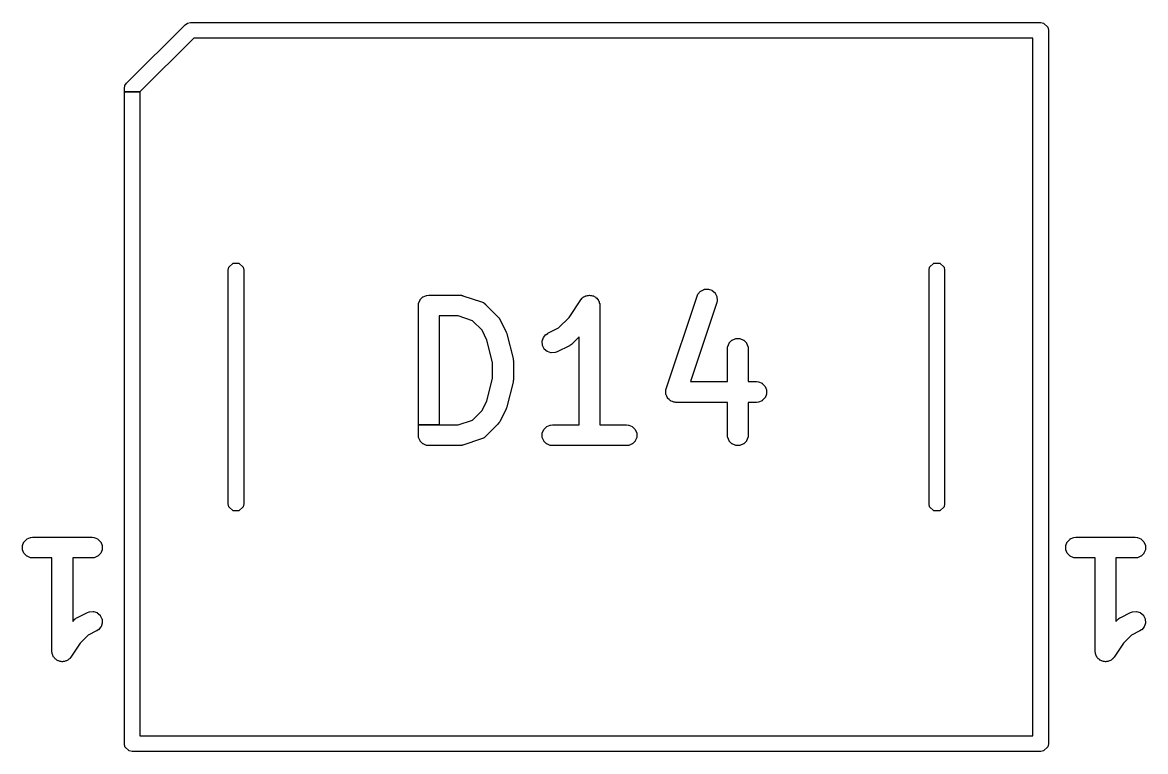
# Model space of a CAD drawing. Header units: millimetres. Extents: x 73 to 173, y -160 to -92.
# Drawn here: x 88.58 to 97.23, y -99.74 to -94.12 of the extents above; entities that cross this region are included whole.
import ezdxf

# ---------------------------------------------------------------- set-up
doc = ezdxf.new("R2010")
doc.units = ezdxf.units.MM
doc.layers.add('F.Silkscreen', color=41, linetype='CONTINUOUS', true_color=0xf2eda1)

msp = doc.modelspace()

# ---------------------------------------------------------------- linework, layer by layer
at = {"layer": 'F.Silkscreen', "linetype": 'CONTINUOUS'}
for p, q in [((89.378574, -94.589574), (89.828574, -94.139574)), ((89.828574, -94.139574), (89.848039, -94.126567)), ((89.848039, -94.126567), (89.871, -94.122)), ((89.871, -94.122), (96.421, -94.122)), ((96.421, -94.122), (96.443961, -94.126567)), ((96.443961, -94.126567), (96.476433, -94.159039)), ((96.476433, -94.159039), (96.481, -94.182)), ((96.481, -94.182), (96.481, -99.682)), ((89.895852, -94.242), (89.481, -94.656852)), ((96.361, -94.242), (89.895852, -94.242)), ((96.361, -99.622), (96.361, -94.242)), ((89.361, -94.632), (89.365567, -94.609039)), ((89.361, -94.656852), (89.361, -94.632)), ((89.361, -99.682), (89.361, -94.656852)), ((89.361, -94.656852), (89.481, -94.656852)), ((89.481, -94.656852), (89.361, -94.656852)), ((89.365567, -94.609039), (89.378574, -94.589574)), ((89.481, -94.656852), (89.481, -99.622)), ((90.161, -96.032), (90.165567, -96.009039)), ((90.161, -97.832), (90.161, -96.032)), ((90.165567, -96.009039), (90.198039, -95.976567)), ((90.198039, -95.976567), (90.243961, -95.976567)), ((90.243961, -95.976567), (90.276433, -96.009039)), ((90.276433, -96.009039), (90.281, -96.032)), ((90.281, -96.032), (90.281, -97.832)), ((95.561, -96.032), (95.565567, -96.009039)), ((95.561, -97.832), (95.561, -96.032)), ((95.565567, -96.009039), (95.598039, -95.976567)), ((95.598039, -95.976567), (95.643961, -95.976567)), ((95.643961, -95.976567), (95.676433, -96.009039)), ((95.676433, -96.009039), (95.681, -96.032)), ((95.681, -96.032), (95.681, -97.832)), ((93.773854, -96.230618), (93.779848, -96.217193)), ((93.779848, -96.217193), (93.780637, -96.215955)), ((93.780637, -96.215955), (93.799811, -96.193848)), ((93.799811, -96.193848), (93.801352, -96.192652)), ((93.801352, -96.192652), (93.827525, -96.179565)), ((93.827525, -96.179565), (93.829406, -96.17905)), ((93.829406, -96.17905), (93.858596, -96.176975)), ((93.858596, -96.176975), (93.860532, -96.177219)), ((93.860532, -96.177219), (93.888294, -96.186473)), ((93.888294, -96.186473), (93.889989, -96.187439)), ((93.889989, -96.187439), (93.912097, -96.206613)), ((93.912097, -96.206613), (93.913293, -96.208154)), ((93.913293, -96.208154), (93.926379, -96.234328)), ((91.626714, -96.303992), (91.626738, -96.303502)), ((91.626714, -97.223992), (91.626714, -96.303992)), ((91.626738, -96.303502), (91.628179, -96.28887)), ((91.628179, -96.28887), (91.628536, -96.287447)), ((91.628536, -96.287447), (91.639735, -96.260411)), ((91.639735, -96.260411), (91.640818, -96.258788)), ((91.640818, -96.258788), (91.66151, -96.238096)), ((91.66151, -96.238096), (91.663133, -96.237013)), ((91.663133, -96.237013), (91.690169, -96.225814)), ((91.690169, -96.225814), (91.691592, -96.225457)), ((91.691592, -96.225457), (91.706224, -96.224016)), ((91.706224, -96.224016), (91.706714, -96.223992)), ((91.706714, -96.223992), (91.944809, -96.223992)), ((91.944809, -96.223992), (91.945299, -96.224016)), ((91.945299, -96.224016), (91.952285, -96.224703)), ((91.952285, -96.224703), (91.953835, -96.224594)), ((91.953835, -96.224594), (91.955297, -96.224705)), ((91.955297, -96.224705), (91.957589, -96.225225)), ((91.957589, -96.225225), (91.959932, -96.225457)), ((91.959932, -96.225457), (91.961354, -96.225813)), ((91.961354, -96.225813), (91.962798, -96.22641)), ((91.962798, -96.22641), (91.969635, -96.227966)), ((91.969635, -96.227966), (91.970107, -96.228098)), ((91.970107, -96.228098), (92.112964, -96.275717)), ((92.112964, -96.275717), (92.113421, -96.275894)), ((92.113421, -96.275894), (92.126846, -96.281888)), ((92.126846, -96.281888), (92.128084, -96.282677)), ((92.128084, -96.282677), (92.129505, -96.28391)), ((92.129505, -96.28391), (92.131248, -96.284632)), ((92.131248, -96.284632), (92.132506, -96.285386)), ((92.132506, -96.285386), (92.143871, -96.294713)), ((92.143871, -96.294713), (92.144235, -96.295042)), ((92.144235, -96.295042), (92.239473, -96.39028)), ((92.787401, -96.395881), (92.878245, -96.259615)), ((92.878245, -96.259615), (92.878483, -96.259288)), ((92.878483, -96.259288), (92.878517, -96.259245)), ((92.878517, -96.259245), (92.878564, -96.259282)), ((92.878564, -96.259282), (92.878666, -96.259132)), ((92.878632, -96.259104), (92.887853, -96.247846)), ((92.878666, -96.259132), (92.878632, -96.259104)), ((92.887853, -96.247846), (92.888938, -96.24686)), ((92.888938, -96.24686), (92.894701, -96.242999)), ((92.894701, -96.242999), (92.899606, -96.238096)), ((92.899606, -96.238096), (92.901227, -96.237013)), ((92.901227, -96.237013), (92.907556, -96.23439)), ((92.907556, -96.23439), (92.913254, -96.230576)), ((92.913254, -96.230576), (92.915055, -96.229828)), ((92.915055, -96.229828), (92.921853, -96.228467)), ((92.921853, -96.228467), (92.928264, -96.225813)), ((92.928264, -96.225813), (92.930177, -96.225433)), ((92.930177, -96.225433), (92.937029, -96.225433)), ((92.937029, -96.225433), (92.943749, -96.224089)), ((92.943749, -96.224089), (92.9457, -96.224087)), ((92.9457, -96.224087), (92.952504, -96.225433)), ((92.952504, -96.225433), (92.959441, -96.225433)), ((92.959441, -96.225433), (92.961355, -96.225814)), ((92.961355, -96.225814), (92.967684, -96.228436)), ((92.967684, -96.228436), (92.974408, -96.229766)), ((92.974408, -96.229766), (92.976211, -96.230511)), ((92.976211, -96.230511), (92.981981, -96.234357)), ((92.981981, -96.234357), (92.988391, -96.237013)), ((92.988391, -96.237013), (92.990013, -96.238096)), ((92.990013, -96.238096), (92.994858, -96.242941)), ((92.994858, -96.242941), (93.000561, -96.246743)), ((93.000561, -96.246743), (93.001942, -96.248121)), ((93.001942, -96.248121), (93.005801, -96.253884)), ((93.005801, -96.253884), (93.010705, -96.258788)), ((93.010705, -96.258788), (93.011788, -96.260411)), ((93.011788, -96.260411), (93.014409, -96.26674)), ((93.014409, -96.26674), (93.018224, -96.272436)), ((93.018224, -96.272436), (93.018973, -96.274238)), ((93.018973, -96.274238), (93.020333, -96.28104)), ((93.020333, -96.28104), (93.022987, -96.287447)), ((93.022987, -96.287447), (93.023344, -96.28887)), ((93.023344, -96.28887), (93.024769, -96.303346)), ((93.024699, -96.303352), (93.024698, -96.303385)), ((93.024698, -96.303385), (93.024771, -96.303377)), ((93.024769, -96.303346), (93.024699, -96.303352)), ((93.024771, -96.303377), (93.024777, -96.30343)), ((93.024777, -96.30343), (93.024809, -96.303992)), ((93.024809, -96.303992), (93.024809, -97.223992)), ((93.535582, -96.94536), (93.773677, -96.231075)), ((93.925465, -96.281672), (93.72247, -96.890658)), ((93.773677, -96.231075), (93.773854, -96.230618)), ((93.925598, -96.2812), (93.925465, -96.281672)), ((93.928858, -96.266863), (93.925598, -96.2812)), ((93.926379, -96.234328), (93.926894, -96.236209)), ((93.926894, -96.236209), (93.928969, -96.265399)), ((93.928969, -96.265399), (93.928858, -96.266863)), ((91.931829, -96.383992), (91.786714, -96.383992)), ((91.786714, -96.383992), (91.786714, -97.223992)), ((92.044449, -96.421532), (91.931829, -96.383992)), ((92.239473, -96.39028), (92.239802, -96.390644)), ((92.239802, -96.390644), (92.244254, -96.396068)), ((92.117156, -96.494239), (92.044449, -96.421532)), ((92.244254, -96.396068), (92.245431, -96.397089)), ((92.245431, -96.397089), (92.246385, -96.398201)), ((92.246385, -96.398201), (92.247636, -96.400188)), ((92.247636, -96.400188), (92.24913, -96.402009)), ((92.24913, -96.402009), (92.249885, -96.403269)), ((92.249885, -96.403269), (92.250481, -96.404709)), ((92.250481, -96.404709), (92.254217, -96.410644)), ((92.254217, -96.410644), (92.254458, -96.411072)), ((92.254458, -96.411072), (92.302077, -96.50631)), ((92.623318, -96.518152), (92.706942, -96.47634)), ((92.706942, -96.47634), (92.787401, -96.395881)), ((92.155039, -96.570005), (92.117156, -96.494239)), ((92.302077, -96.50631), (92.302275, -96.506759)), ((92.302275, -96.506759), (92.302499, -96.507345)), ((92.302499, -96.507345), (92.303046, -96.508369)), ((92.303046, -96.508369), (92.305215, -96.514441)), ((92.305215, -96.514441), (92.30753, -96.52049)), ((92.30753, -96.52049), (92.307781, -96.521623)), ((92.307781, -96.521623), (92.307992, -96.522214)), ((92.307992, -96.522214), (92.308135, -96.522684)), ((92.308135, -96.522684), (92.355754, -96.71316)), ((92.579941, -96.578744), (92.589195, -96.550983)), ((92.589195, -96.550983), (92.590161, -96.549288)), ((92.590161, -96.549288), (92.609334, -96.52718)), ((92.609334, -96.52718), (92.610448, -96.526224)), ((92.610448, -96.526224), (92.622891, -96.518392)), ((92.622891, -96.518392), (92.623318, -96.518152)), ((92.864809, -96.544749), (92.810902, -96.598656)), ((92.864809, -97.223992), (92.864809, -96.544749)), ((94.044085, -96.570346), (94.071121, -96.559147)), ((94.071121, -96.559147), (94.073034, -96.558766)), ((94.073034, -96.558766), (94.102298, -96.558766)), ((94.102298, -96.558766), (94.104211, -96.559147)), ((94.104211, -96.559147), (94.131247, -96.570346)), ((92.198142, -96.742414), (92.155039, -96.570005)), ((92.579697, -96.580679), (92.579941, -96.578744)), ((92.581771, -96.609869), (92.579697, -96.580679)), ((92.582286, -96.611751), (92.581771, -96.609869)), ((92.595373, -96.637926), (92.582286, -96.611751)), ((92.596569, -96.639467), (92.595373, -96.637926)), ((92.618677, -96.65864), (92.596569, -96.639467)), ((92.79011, -96.613641), (92.694872, -96.66126)), ((92.790538, -96.6134), (92.79011, -96.613641)), ((92.796474, -96.609662), (92.790538, -96.6134)), ((92.797914, -96.609067), (92.796474, -96.609662)), ((92.799175, -96.60831), (92.797914, -96.609067)), ((92.800984, -96.606823), (92.799175, -96.60831)), ((92.802978, -96.60557), (92.800984, -96.606823)), ((92.804096, -96.604611), (92.802978, -96.60557)), ((92.805116, -96.603433), (92.804096, -96.604611)), ((92.810538, -96.598985), (92.805116, -96.603433)), ((92.810902, -96.598656), (92.810538, -96.598985)), ((94.007666, -96.637325), (94.00769, -96.636835)), ((94.007666, -96.890658), (94.007666, -96.637325)), ((94.00769, -96.636835), (94.009131, -96.622203)), ((94.009131, -96.622203), (94.009488, -96.62078)), ((94.009488, -96.62078), (94.020687, -96.593744)), ((94.020687, -96.593744), (94.02177, -96.592121)), ((94.02177, -96.592121), (94.042462, -96.571429)), ((94.042462, -96.571429), (94.044085, -96.570346)), ((94.131247, -96.570346), (94.13287, -96.571429)), ((94.13287, -96.571429), (94.153562, -96.592121)), ((94.153562, -96.592121), (94.154645, -96.593744)), ((94.154645, -96.593744), (94.165844, -96.62078)), ((94.165844, -96.62078), (94.166201, -96.622203)), ((94.166201, -96.622203), (94.167642, -96.636835)), ((94.167642, -96.636835), (94.167666, -96.637325)), ((94.167666, -96.637325), (94.167666, -96.890658)), ((92.355754, -96.71316), (92.355849, -96.713642)), ((92.355849, -96.713642), (92.356133, -96.715565)), ((92.356133, -96.715565), (92.356321, -96.716019)), ((92.356321, -96.716019), (92.356677, -96.717442)), ((92.356677, -96.717442), (92.357207, -96.722833)), ((92.357207, -96.722833), (92.357999, -96.728185)), ((92.357998, -96.729655), (92.357926, -96.730132)), ((92.357926, -96.730132), (92.358118, -96.732072)), ((92.357999, -96.728185), (92.357998, -96.729655)), ((92.358118, -96.732072), (92.358142, -96.732563)), ((92.358142, -96.732563), (92.358142, -96.87542)), ((92.620372, -96.659606), (92.618677, -96.65864)), ((92.648133, -96.66886), (92.620372, -96.659606)), ((92.650068, -96.669104), (92.648133, -96.66886)), ((92.679258, -96.66703), (92.650068, -96.669104)), ((92.680691, -96.666713), (92.679258, -96.66703)), ((92.694423, -96.661458), (92.680691, -96.666713)), ((92.694872, -96.66126), (92.694423, -96.661458)), ((92.198142, -96.865568), (92.198142, -96.742414)), ((92.155039, -97.037976), (92.198142, -96.865568)), ((92.355754, -96.894823), (92.308135, -97.085299)), ((92.355849, -96.894341), (92.355754, -96.894823)), ((92.356133, -96.892416), (92.355849, -96.894341)), ((92.35632, -96.891966), (92.356133, -96.892416)), ((92.356677, -96.890541), (92.35632, -96.891966)), ((92.357207, -96.885148), (92.356677, -96.890541)), ((92.357999, -96.879798), (92.357207, -96.885148)), ((92.358118, -96.875911), (92.357926, -96.87785)), ((92.357926, -96.87785), (92.357998, -96.878329)), ((92.357998, -96.878329), (92.357999, -96.879798)), ((92.358142, -96.87542), (92.358118, -96.875911)), ((93.72247, -96.890658), (94.007666, -96.890658)), ((94.167666, -96.890658), (94.230523, -96.890658)), ((94.230523, -96.890658), (94.231013, -96.890682)), ((94.231013, -96.890682), (94.245645, -96.892123)), ((94.245645, -96.892123), (94.247068, -96.89248)), ((94.247068, -96.89248), (94.274104, -96.903679)), ((94.274104, -96.903679), (94.275727, -96.904762)), ((94.275727, -96.904762), (94.296419, -96.925454)), ((93.532078, -96.961633), (93.532189, -96.960169)), ((93.532917, -96.973435), (93.532078, -96.961633)), ((93.532189, -96.960169), (93.532917, -96.956967)), ((93.532917, -96.956026), (93.533297, -96.954114)), ((93.532917, -96.956967), (93.532917, -96.956026)), ((93.532917, -96.98529), (93.532917, -96.973435)), ((93.533298, -96.987204), (93.532917, -96.98529)), ((93.533297, -96.954114), (93.533894, -96.95267)), ((93.534019, -96.988945), (93.533298, -96.987204)), ((93.533894, -96.95267), (93.53545, -96.945832)), ((93.534153, -96.990823), (93.534019, -96.988945)), ((93.534668, -96.992704), (93.534153, -96.990823)), ((93.539962, -97.003294), (93.534668, -96.992704)), ((93.53545, -96.945832), (93.535582, -96.94536)), ((94.296419, -96.925454), (94.297502, -96.927077)), ((94.297502, -96.927077), (94.308701, -96.954113)), ((94.308701, -96.987203), (94.297502, -97.014239)), ((94.308701, -96.954113), (94.309082, -96.956026)), ((94.309082, -96.98529), (94.308701, -96.987203)), ((94.309082, -96.956026), (94.309082, -96.98529)), ((92.117156, -97.113743), (92.155039, -97.037976)), ((92.30753, -97.087494), (92.305216, -97.093538)), ((92.30778, -97.086361), (92.30753, -97.087494)), ((92.307992, -97.08577), (92.30778, -97.086361)), ((92.308135, -97.085299), (92.307992, -97.08577)), ((93.544497, -97.01424), (93.539962, -97.003294)), ((93.54558, -97.015862), (93.544497, -97.01424)), ((93.546913, -97.017195), (93.54558, -97.015862)), ((93.547754, -97.018877), (93.546913, -97.017195)), ((93.54895, -97.020418), (93.547754, -97.018877)), ((93.557888, -97.02817), (93.54895, -97.020418)), ((93.566272, -97.036554), (93.557888, -97.02817)), ((93.567895, -97.037638), (93.566272, -97.036554)), ((93.569634, -97.038358), (93.567895, -97.037638)), ((93.571057, -97.039592), (93.569634, -97.038358)), ((93.572752, -97.040558), (93.571057, -97.039592)), ((93.583987, -97.044303), (93.572752, -97.040558)), ((93.594931, -97.048836), (93.583987, -97.044303)), ((93.596355, -97.049193), (93.594931, -97.048836)), ((93.599619, -97.049513), (93.596355, -97.049193)), ((93.600513, -97.049812), (93.599619, -97.049513)), ((93.602452, -97.050056), (93.600513, -97.049812)), ((93.604, -97.049945), (93.602452, -97.050056)), ((93.610986, -97.050634), (93.604, -97.049945)), ((93.611476, -97.050658), (93.610986, -97.050634)), ((94.007666, -97.050658), (93.611476, -97.050658)), ((94.007666, -97.303992), (94.007666, -97.050658)), ((94.230523, -97.050658), (94.167666, -97.050658)), ((94.167666, -97.050658), (94.167666, -97.303992)), ((94.231013, -97.050634), (94.230523, -97.050658)), ((94.245645, -97.049193), (94.231013, -97.050634)), ((94.247068, -97.048836), (94.245645, -97.049193)), ((94.274104, -97.037637), (94.247068, -97.048836)), ((94.275727, -97.036554), (94.274104, -97.037637)), ((94.296419, -97.015862), (94.275727, -97.036554)), ((94.297502, -97.014239), (94.296419, -97.015862)), ((92.044448, -97.186451), (92.117156, -97.113743)), ((92.302077, -97.101673), (92.254458, -97.196911)), ((92.302275, -97.101222), (92.302077, -97.101673)), ((92.302498, -97.100637), (92.302275, -97.101222)), ((92.303046, -97.099614), (92.302498, -97.100637)), ((92.305216, -97.093538), (92.303046, -97.099614)), ((91.626714, -97.303992), (91.626714, -97.223992)), ((91.626714, -97.223992), (91.786714, -97.223992)), ((91.786714, -97.223992), (91.626714, -97.223992)), ((91.786714, -97.223992), (91.931829, -97.223992)), ((91.931829, -97.223992), (92.044448, -97.186451)), ((92.239474, -97.217702), (92.144235, -97.312942)), ((92.239803, -97.217338), (92.239474, -97.217702)), ((92.24425, -97.211917), (92.239803, -97.217338)), ((92.245428, -97.210897), (92.24425, -97.211917)), ((92.246386, -97.20978), (92.245428, -97.210897)), ((92.247637, -97.207789), (92.246386, -97.20978)), ((92.249129, -97.205974), (92.247637, -97.207789)), ((92.249885, -97.204712), (92.249129, -97.205974)), ((92.250478, -97.203276), (92.249885, -97.204712)), ((92.254217, -97.197339), (92.250478, -97.203276)), ((92.254458, -97.196911), (92.254217, -97.197339)), ((92.580917, -97.287447), (92.592116, -97.260411)), ((92.592116, -97.260411), (92.593199, -97.258788)), ((92.593199, -97.258788), (92.613891, -97.238096)), ((92.613891, -97.238096), (92.615514, -97.237013)), ((92.615514, -97.237013), (92.64255, -97.225814)), ((92.64255, -97.225814), (92.643973, -97.225457)), ((92.643973, -97.225457), (92.658605, -97.224016)), ((92.658605, -97.224016), (92.659095, -97.223992)), ((92.659095, -97.223992), (92.864809, -97.223992)), ((93.024809, -97.223992), (93.230523, -97.223992)), ((93.230523, -97.223992), (93.231013, -97.224016)), ((93.231013, -97.224016), (93.245645, -97.225457)), ((93.245645, -97.225457), (93.247068, -97.225814)), ((93.247068, -97.225814), (93.274104, -97.237013)), ((93.274104, -97.237013), (93.275727, -97.238096)), ((93.275727, -97.238096), (93.296419, -97.258788)), ((93.296419, -97.258788), (93.297502, -97.260411)), ((93.297502, -97.260411), (93.308701, -97.287447)), ((91.626738, -97.304482), (91.626714, -97.303992)), ((91.628179, -97.319114), (91.626738, -97.304482)), ((91.628536, -97.320537), (91.628179, -97.319114)), ((91.639735, -97.347573), (91.628536, -97.320537)), ((92.112964, -97.332267), (91.970107, -97.379886)), ((92.113421, -97.33209), (92.112964, -97.332267)), ((92.126846, -97.326096), (92.113421, -97.33209)), ((92.128085, -97.325306), (92.126846, -97.326096)), ((92.129505, -97.324073), (92.128085, -97.325306)), ((92.131246, -97.323353), (92.129505, -97.324073)), ((92.132506, -97.322598), (92.131246, -97.323353)), ((92.143871, -97.313271), (92.132506, -97.322598)), ((92.144235, -97.312942), (92.143871, -97.313271)), ((92.580536, -97.28936), (92.580917, -97.287447)), ((92.580536, -97.318624), (92.580536, -97.28936)), ((92.580917, -97.320537), (92.580536, -97.318624)), ((92.592116, -97.347573), (92.580917, -97.320537)), ((93.308701, -97.320537), (93.297502, -97.347573)), ((93.308701, -97.287447), (93.309082, -97.28936)), ((93.309082, -97.318624), (93.308701, -97.320537)), ((93.309082, -97.28936), (93.309082, -97.318624)), ((94.00769, -97.304482), (94.007666, -97.303992)), ((94.009131, -97.319114), (94.00769, -97.304482)), ((94.009488, -97.320537), (94.009131, -97.319114)), ((94.020687, -97.347573), (94.009488, -97.320537)), ((94.165844, -97.320537), (94.154645, -97.347573)), ((94.166201, -97.319114), (94.165844, -97.320537)), ((94.167642, -97.304482), (94.166201, -97.319114)), ((94.167666, -97.303992), (94.167642, -97.304482)), ((91.640818, -97.349196), (91.639735, -97.347573)), ((91.66151, -97.369888), (91.640818, -97.349196)), ((91.663133, -97.370971), (91.66151, -97.369888)), ((91.690169, -97.38217), (91.663133, -97.370971)), ((91.691592, -97.382527), (91.690169, -97.38217)), ((91.706224, -97.383968), (91.691592, -97.382527)), ((91.706714, -97.383992), (91.706224, -97.383968)), ((91.944809, -97.383992), (91.706714, -97.383992)), ((91.9453, -97.383968), (91.944809, -97.383992)), ((91.952284, -97.383279), (91.9453, -97.383968)), ((91.953833, -97.38339), (91.952284, -97.383279)), ((91.955298, -97.383278), (91.953833, -97.38339)), ((91.957585, -97.382757), (91.955298, -97.383278)), ((91.95993, -97.382527), (91.957585, -97.382757)), ((91.961356, -97.38217), (91.95993, -97.382527)), ((91.962794, -97.381573), (91.961356, -97.38217)), ((91.969634, -97.380019), (91.962794, -97.381573)), ((91.970107, -97.379886), (91.969634, -97.380019)), ((92.593199, -97.349196), (92.592116, -97.347573)), ((92.613891, -97.369888), (92.593199, -97.349196)), ((92.615514, -97.370971), (92.613891, -97.369888)), ((92.64255, -97.38217), (92.615514, -97.370971)), ((92.643973, -97.382527), (92.64255, -97.38217)), ((92.658605, -97.383968), (92.643973, -97.382527)), ((92.659095, -97.383992), (92.658605, -97.383968)), ((93.230523, -97.383992), (92.659095, -97.383992)), ((93.231013, -97.383968), (93.230523, -97.383992)), ((93.245645, -97.382527), (93.231013, -97.383968)), ((93.247068, -97.38217), (93.245645, -97.382527)), ((93.274104, -97.370971), (93.247068, -97.38217)), ((93.275727, -97.369888), (93.274104, -97.370971)), ((93.296419, -97.349196), (93.275727, -97.369888)), ((93.297502, -97.347573), (93.296419, -97.349196)), ((94.02177, -97.349196), (94.020687, -97.347573)), ((94.042462, -97.369888), (94.02177, -97.349196)), ((94.044085, -97.370971), (94.042462, -97.369888)), ((94.071121, -97.38217), (94.044085, -97.370971)), ((94.073034, -97.382551), (94.071121, -97.38217)), ((94.102298, -97.382551), (94.073034, -97.382551)), ((94.104211, -97.38217), (94.102298, -97.382551)), ((94.131247, -97.370971), (94.104211, -97.38217)), ((94.13287, -97.369888), (94.131247, -97.370971)), ((94.153562, -97.349196), (94.13287, -97.369888)), ((94.154645, -97.347573), (94.153562, -97.349196)), ((90.165567, -97.854961), (90.161, -97.832)), ((90.198039, -97.887433), (90.165567, -97.854961)), ((90.276433, -97.854961), (90.243961, -97.887433)), ((90.281, -97.832), (90.276433, -97.854961)), ((95.565567, -97.854961), (95.561, -97.832)), ((95.598039, -97.887433), (95.565567, -97.854961)), ((95.676433, -97.854961), (95.643961, -97.887433)), ((95.681, -97.832), (95.676433, -97.854961)), ((90.243961, -97.887433), (90.198039, -97.887433)), ((95.643961, -97.887433), (95.598039, -97.887433)), ((88.57625, -98.153159), (88.587449, -98.126123)), ((88.587449, -98.126123), (88.588532, -98.1245)), ((88.588532, -98.1245), (88.609224, -98.103808)), ((88.609224, -98.103808), (88.610847, -98.102725)), ((88.610847, -98.102725), (88.637883, -98.091526)), ((88.637883, -98.091526), (88.639306, -98.091169)), ((88.639306, -98.091169), (88.653938, -98.089728)), ((88.653938, -98.089728), (88.654428, -98.089704)), ((88.654428, -98.089704), (89.111571, -98.089704)), ((89.111571, -98.089704), (89.112061, -98.089728)), ((89.112061, -98.089728), (89.126693, -98.091169)), ((89.126693, -98.091169), (89.128116, -98.091526)), ((89.128116, -98.091526), (89.155152, -98.102725)), ((89.155152, -98.102725), (89.156775, -98.103808)), ((89.156775, -98.103808), (89.177467, -98.1245)), ((89.177467, -98.1245), (89.17855, -98.126123)), ((89.17855, -98.126123), (89.189749, -98.153159)), ((96.61425, -98.153159), (96.625449, -98.126123)), ((96.625449, -98.126123), (96.626532, -98.1245)), ((96.626532, -98.1245), (96.647224, -98.103808)), ((96.647224, -98.103808), (96.648847, -98.102725)), ((96.648847, -98.102725), (96.675883, -98.091526)), ((96.675883, -98.091526), (96.677306, -98.091169)), ((96.677306, -98.091169), (96.691938, -98.089728)), ((96.691938, -98.089728), (96.692428, -98.089704)), ((96.692428, -98.089704), (97.149571, -98.089704)), ((97.149571, -98.089704), (97.150061, -98.089728)), ((97.150061, -98.089728), (97.164693, -98.091169)), ((97.164693, -98.091169), (97.166116, -98.091526)), ((97.166116, -98.091526), (97.193152, -98.102725)), ((97.193152, -98.102725), (97.194775, -98.103808)), ((97.194775, -98.103808), (97.215467, -98.1245)), ((97.215467, -98.1245), (97.21655, -98.126123)), ((97.21655, -98.126123), (97.227749, -98.153159)), ((88.575869, -98.155072), (88.57625, -98.153159)), ((88.575869, -98.184336), (88.575869, -98.155072)), ((88.57625, -98.186249), (88.575869, -98.184336)), ((88.587449, -98.213285), (88.57625, -98.186249)), ((89.189749, -98.186249), (89.17855, -98.213285)), ((89.189749, -98.153159), (89.19013, -98.155072)), ((89.19013, -98.184336), (89.189749, -98.186249)), ((89.19013, -98.155072), (89.19013, -98.184336)), ((96.613869, -98.155072), (96.61425, -98.153159)), ((96.613869, -98.184336), (96.613869, -98.155072)), ((96.61425, -98.186249), (96.613869, -98.184336)), ((96.625449, -98.213285), (96.61425, -98.186249)), ((97.227749, -98.186249), (97.21655, -98.213285)), ((97.227749, -98.153159), (97.22813, -98.155072)), ((97.22813, -98.184336), (97.227749, -98.186249)), ((97.22813, -98.155072), (97.22813, -98.184336)), ((88.588532, -98.214908), (88.587449, -98.213285)), ((88.609224, -98.2356), (88.588532, -98.214908)), ((88.610847, -98.236683), (88.609224, -98.2356)), ((88.637883, -98.247882), (88.610847, -98.236683)), ((88.639306, -98.248239), (88.637883, -98.247882)), ((88.653938, -98.24968), (88.639306, -98.248239)), ((88.654428, -98.249704), (88.653938, -98.24968)), ((88.802999, -98.249704), (88.654428, -98.249704)), ((88.802999, -98.969704), (88.802999, -98.249704)), ((89.111571, -98.249704), (88.962999, -98.249704)), ((88.962999, -98.249704), (88.962999, -98.738471)), ((89.112061, -98.24968), (89.111571, -98.249704)), ((89.126693, -98.248239), (89.112061, -98.24968)), ((89.128116, -98.247882), (89.126693, -98.248239)), ((89.155152, -98.236683), (89.128116, -98.247882)), ((89.156775, -98.2356), (89.155152, -98.236683)), ((89.177467, -98.214908), (89.156775, -98.2356)), ((89.17855, -98.213285), (89.177467, -98.214908)), ((96.626532, -98.214908), (96.625449, -98.213285)), ((96.647224, -98.2356), (96.626532, -98.214908)), ((96.648847, -98.236683), (96.647224, -98.2356)), ((96.675883, -98.247882), (96.648847, -98.236683)), ((96.677306, -98.248239), (96.675883, -98.247882)), ((96.691938, -98.24968), (96.677306, -98.248239)), ((96.692428, -98.249704), (96.691938, -98.24968)), ((96.840999, -98.249704), (96.692428, -98.249704)), ((96.840999, -98.969704), (96.840999, -98.249704)), ((97.149571, -98.249704), (97.000999, -98.249704)), ((97.000999, -98.249704), (97.000999, -98.738471)), ((97.150061, -98.24968), (97.149571, -98.249704)), ((97.164693, -98.248239), (97.150061, -98.24968)), ((97.166116, -98.247882), (97.164693, -98.248239)), ((97.193152, -98.236683), (97.166116, -98.247882)), ((97.194775, -98.2356), (97.193152, -98.236683)), ((97.215467, -98.214908), (97.194775, -98.2356)), ((97.21655, -98.213285), (97.215467, -98.214908)), ((88.962999, -98.738471), (88.978811, -98.722659)), ((88.978811, -98.722659), (88.979175, -98.72233)), ((88.979175, -98.72233), (88.984598, -98.717878)), ((88.984598, -98.717878), (88.98562, -98.716701)), ((88.98562, -98.716701), (88.986732, -98.715747)), ((88.986732, -98.715747), (88.988724, -98.714492)), ((88.988724, -98.714492), (88.99054, -98.713003)), ((88.99054, -98.713003), (88.991796, -98.71225)), ((88.991796, -98.71225), (88.99323, -98.711654)), ((88.99323, -98.711654), (88.999176, -98.707914)), ((88.999176, -98.707914), (88.999603, -98.707674)), ((88.999603, -98.707674), (89.075794, -98.669579)), ((89.075794, -98.669579), (89.076243, -98.669381)), ((89.076243, -98.669381), (89.089975, -98.664126)), ((89.089975, -98.664126), (89.091408, -98.663809)), ((89.091408, -98.663809), (89.120598, -98.661735)), ((89.120598, -98.661735), (89.122533, -98.661979)), ((89.122533, -98.661979), (89.150294, -98.671233)), ((89.150294, -98.671233), (89.151989, -98.672199)), ((89.151989, -98.672199), (89.174097, -98.691372)), ((89.174097, -98.691372), (89.175293, -98.692913)), ((89.175293, -98.692913), (89.18838, -98.719088)), ((89.18838, -98.719088), (89.188895, -98.72097)), ((89.188895, -98.72097), (89.190969, -98.75016)), ((97.000999, -98.738471), (97.016811, -98.722659)), ((97.016811, -98.722659), (97.017175, -98.72233)), ((97.017175, -98.72233), (97.022598, -98.717878)), ((97.022598, -98.717878), (97.02362, -98.716701)), ((97.02362, -98.716701), (97.024732, -98.715747)), ((97.024732, -98.715747), (97.026724, -98.714492)), ((97.026724, -98.714492), (97.02854, -98.713003)), ((97.02854, -98.713003), (97.029796, -98.71225)), ((97.029796, -98.71225), (97.03123, -98.711654)), ((97.03123, -98.711654), (97.037176, -98.707914)), ((97.037176, -98.707914), (97.037603, -98.707674)), ((97.037603, -98.707674), (97.113794, -98.669579)), ((97.113794, -98.669579), (97.114243, -98.669381)), ((97.114243, -98.669381), (97.127975, -98.664126)), ((97.127975, -98.664126), (97.129408, -98.663809)), ((97.129408, -98.663809), (97.158598, -98.661735)), ((97.158598, -98.661735), (97.160533, -98.661979)), ((97.160533, -98.661979), (97.188294, -98.671233)), ((97.188294, -98.671233), (97.189989, -98.672199)), ((97.189989, -98.672199), (97.212097, -98.691372)), ((97.212097, -98.691372), (97.213293, -98.692913)), ((97.213293, -98.692913), (97.22638, -98.719088)), ((97.22638, -98.719088), (97.226895, -98.72097)), ((97.226895, -98.72097), (97.228969, -98.75016)), ((89.147348, -98.812687), (89.08277, -98.844975)), ((89.147775, -98.812447), (89.147348, -98.812687)), ((89.160218, -98.804615), (89.147775, -98.812447)), ((89.161332, -98.803659), (89.160218, -98.804615)), ((89.180505, -98.781551), (89.161332, -98.803659)), ((89.181471, -98.779856), (89.180505, -98.781551)), ((89.190725, -98.752095), (89.181471, -98.779856)), ((89.190969, -98.75016), (89.190725, -98.752095)), ((97.185348, -98.812687), (97.12077, -98.844975)), ((97.185775, -98.812447), (97.185348, -98.812687)), ((97.198218, -98.804615), (97.185775, -98.812447)), ((97.199332, -98.803659), (97.198218, -98.804615)), ((97.218505, -98.781551), (97.199332, -98.803659)), ((97.219471, -98.779856), (97.218505, -98.781551)), ((97.228725, -98.752095), (97.219471, -98.779856)), ((97.228969, -98.75016), (97.228725, -98.752095)), ((89.08277, -98.844975), (89.021356, -98.906388)), ((97.12077, -98.844975), (97.059356, -98.906388)), ((88.803022, -98.970183), (88.802999, -98.969704)), ((88.803027, -98.970235), (88.803022, -98.970183)), ((88.803094, -98.970228), (88.803027, -98.970235)), ((88.803038, -98.970347), (88.803094, -98.970341)), ((88.804464, -98.984826), (88.803038, -98.970347)), ((88.803094, -98.970341), (88.803094, -98.970228)), ((88.80482, -98.986249), (88.804464, -98.984826)), ((88.807474, -98.992658), (88.80482, -98.986249)), ((89.021356, -98.906388), (88.949563, -99.01408)), ((96.841022, -98.970183), (96.840999, -98.969704)), ((96.841027, -98.970235), (96.841022, -98.970183)), ((96.841094, -98.970228), (96.841027, -98.970235)), ((96.841038, -98.970347), (96.841094, -98.970341)), ((96.842464, -98.984826), (96.841038, -98.970347)), ((96.841094, -98.970341), (96.841094, -98.970228)), ((96.84282, -98.986249), (96.842464, -98.984826)), ((96.845474, -98.992658), (96.84282, -98.986249)), ((97.059356, -98.906388), (96.987563, -99.01408)), ((88.808835, -98.999458), (88.807474, -98.992658)), ((88.809583, -99.001259), (88.808835, -98.999458)), ((88.813397, -99.006955), (88.809583, -99.001259)), ((88.81602, -99.013286), (88.813397, -99.006955)), ((88.817103, -99.014908), (88.81602, -99.013286)), ((88.82201, -99.019815), (88.817103, -99.014908)), ((88.825867, -99.025574), (88.82201, -99.019815)), ((88.827247, -99.026952), (88.825867, -99.025574)), ((88.832947, -99.030752), (88.827247, -99.026952)), ((88.837795, -99.0356), (88.832947, -99.030752)), ((88.839418, -99.036684), (88.837795, -99.0356)), ((88.845826, -99.039337), (88.839418, -99.036684)), ((88.851596, -99.043185), (88.845826, -99.039337)), ((88.8534, -99.04393), (88.851596, -99.043185)), ((88.860124, -99.04526), (88.8534, -99.04393)), ((88.866454, -99.047882), (88.860124, -99.04526)), ((88.868367, -99.048263), (88.866454, -99.047882)), ((88.875303, -99.048263), (88.868367, -99.048263)), ((88.882107, -99.049609), (88.875303, -99.048263)), ((88.884058, -99.049607), (88.882107, -99.049609)), ((88.890778, -99.048263), (88.884058, -99.049607)), ((88.897631, -99.048263), (88.890778, -99.048263)), ((88.899545, -99.047882), (88.897631, -99.048263)), ((88.905951, -99.045227), (88.899545, -99.047882)), ((88.912752, -99.043868), (88.905951, -99.045227)), ((88.914554, -99.043119), (88.912752, -99.043868)), ((88.920243, -99.039308), (88.914554, -99.043119)), ((88.92658, -99.036684), (88.920243, -99.039308)), ((88.928203, -99.035599), (88.92658, -99.036684)), ((88.933104, -99.030696), (88.928203, -99.035599)), ((88.938869, -99.026837), (88.933104, -99.030696)), ((88.939955, -99.02585), (88.938869, -99.026837)), ((88.949175, -99.014591), (88.939955, -99.02585)), ((88.94915, -99.014501), (88.949121, -99.014546)), ((88.949121, -99.014546), (88.949175, -99.014591)), ((88.949209, -99.01455), (88.94915, -99.014501)), ((88.949244, -99.014508), (88.949209, -99.01455)), ((88.949563, -99.01408), (88.949244, -99.014508)), ((96.846835, -98.999458), (96.845474, -98.992658)), ((96.847583, -99.001259), (96.846835, -98.999458)), ((96.851397, -99.006955), (96.847583, -99.001259)), ((96.85402, -99.013286), (96.851397, -99.006955)), ((96.855103, -99.014908), (96.85402, -99.013286)), ((96.86001, -99.019815), (96.855103, -99.014908)), ((96.863867, -99.025574), (96.86001, -99.019815)), ((96.865247, -99.026952), (96.863867, -99.025574)), ((96.870947, -99.030752), (96.865247, -99.026952)), ((96.875795, -99.0356), (96.870947, -99.030752)), ((96.877418, -99.036684), (96.875795, -99.0356)), ((96.883826, -99.039337), (96.877418, -99.036684)), ((96.889596, -99.043185), (96.883826, -99.039337)), ((96.8914, -99.04393), (96.889596, -99.043185)), ((96.898124, -99.04526), (96.8914, -99.04393)), ((96.904454, -99.047882), (96.898124, -99.04526)), ((96.906367, -99.048263), (96.904454, -99.047882)), ((96.913303, -99.048263), (96.906367, -99.048263)), ((96.920107, -99.049609), (96.913303, -99.048263)), ((96.922058, -99.049607), (96.920107, -99.049609)), ((96.928778, -99.048263), (96.922058, -99.049607)), ((96.935631, -99.048263), (96.928778, -99.048263)), ((96.937545, -99.047882), (96.935631, -99.048263)), ((96.943951, -99.045227), (96.937545, -99.047882)), ((96.950752, -99.043868), (96.943951, -99.045227)), ((96.952554, -99.043119), (96.950752, -99.043868)), ((96.958243, -99.039308), (96.952554, -99.043119)), ((96.96458, -99.036684), (96.958243, -99.039308)), ((96.966203, -99.035599), (96.96458, -99.036684)), ((96.971104, -99.030696), (96.966203, -99.035599)), ((96.976869, -99.026837), (96.971104, -99.030696)), ((96.977955, -99.02585), (96.976869, -99.026837)), ((96.987175, -99.014591), (96.977955, -99.02585)), ((96.98715, -99.014501), (96.987121, -99.014546)), ((96.987121, -99.014546), (96.987175, -99.014591)), ((96.987209, -99.01455), (96.98715, -99.014501)), ((96.987244, -99.014508), (96.987209, -99.01455)), ((96.987563, -99.01408), (96.987244, -99.014508)), ((89.365567, -99.704961), (89.361, -99.682)), ((89.481, -99.622), (96.361, -99.622)), ((96.481, -99.682), (96.476433, -99.704961)), ((89.398039, -99.737433), (89.365567, -99.704961)), ((89.421, -99.742), (89.398039, -99.737433)), ((96.421, -99.742), (89.421, -99.742)), ((96.443961, -99.737433), (96.421, -99.742)), ((96.476433, -99.704961), (96.443961, -99.737433))]:
    msp.add_line(p, q, dxfattribs=at)

doc.saveas('drawing.dxf')
